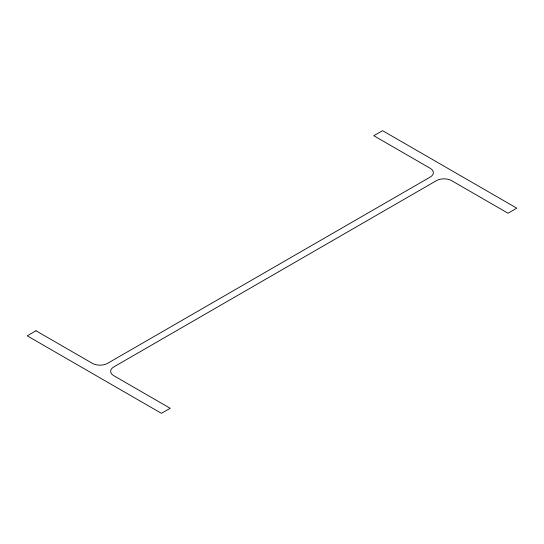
<?xml version="1.0" encoding="UTF-8"?>
<svg xmlns="http://www.w3.org/2000/svg" width="544" height="544" viewBox="0 0 544 544"><rect width="100%" height="100%" fill="white"/><g stroke="black" fill="none" stroke-linecap="round" stroke-linejoin="round"><path stroke-width="0.82" d="M35.958 330.766L27.2 335.825L161.446 413.331L170.211 408.279L113.757 375.68A10.696 6.174 0 0 1 113.757 366.948L436.458 180.635A10.696 6.174 0 0 1 451.588 180.635L508.042 213.234L516.8 208.175L382.554 130.669L373.789 135.721L430.243 168.32A10.696 6.174 0 0 1 430.243 177.052L107.542 363.365A10.696 6.174 0 0 1 92.412 363.365L35.958 330.766"/></g></svg>
